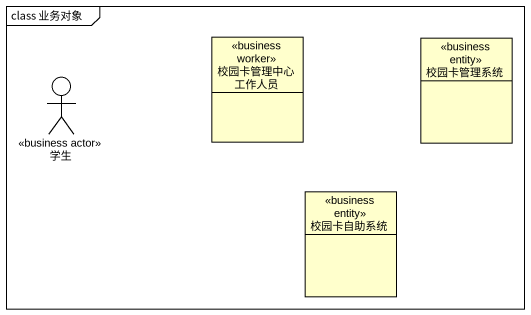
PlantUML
@startuml
mainframe class 业务对象
allowmixing
hide circle
hide empty members
class 校园卡管理中心工作人员 <<business worker>>
class 校园卡管理系统 <<business entity>>
actor 学生 <<business actor>>
class 校园卡自助系统 <<business entity>>
@enduml
